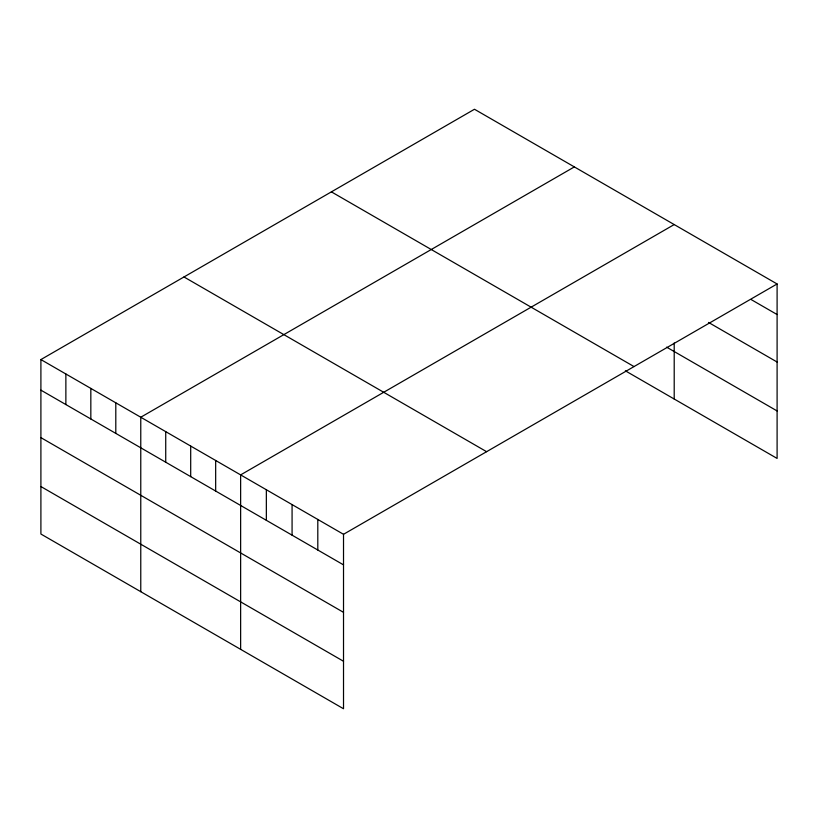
<?xml version="1.0" encoding="UTF-8"?>
<svg xmlns="http://www.w3.org/2000/svg" width="818" height="818" viewBox="0 0 818 818"><rect width="100%" height="100%" fill="white"/><g stroke="black" fill="none" stroke-linecap="round" stroke-linejoin="round"><path stroke-width="1.23" d="M40.9 359.572L343.519 534.297L343.519 708.746L40.9 534.031L40.9 359.572L474.481 109.254L777.1 283.969L777.1 458.428L625.361 370.82M574.338 166.913L140.768 417.231L140.768 591.69M674.206 224.561L240.635 474.89L240.635 649.349M343.519 534.297L777.1 283.969M751.374 299.695L777.1 314.541M708.5 322.425L777.1 362.026M666.609 347.149L777.1 410.943M331.392 191.862L634.022 366.576M183.978 276.965L486.608 451.689M40.9 390.145L343.519 564.87M40.9 437.63L343.519 612.345M40.9 486.546L343.519 661.271M674.206 342.977L674.206 399.02M317.803 519.44L317.803 550.013M292.077 504.594L292.077 535.166M266.351 489.737L266.351 520.309M215.666 460.473L215.666 491.045M190.696 446.055L190.696 476.638M165.727 431.648L165.727 462.221M115.798 402.814L115.798 433.397M90.829 388.407L90.829 418.98M65.869 373.99L65.869 404.562"/></g></svg>
